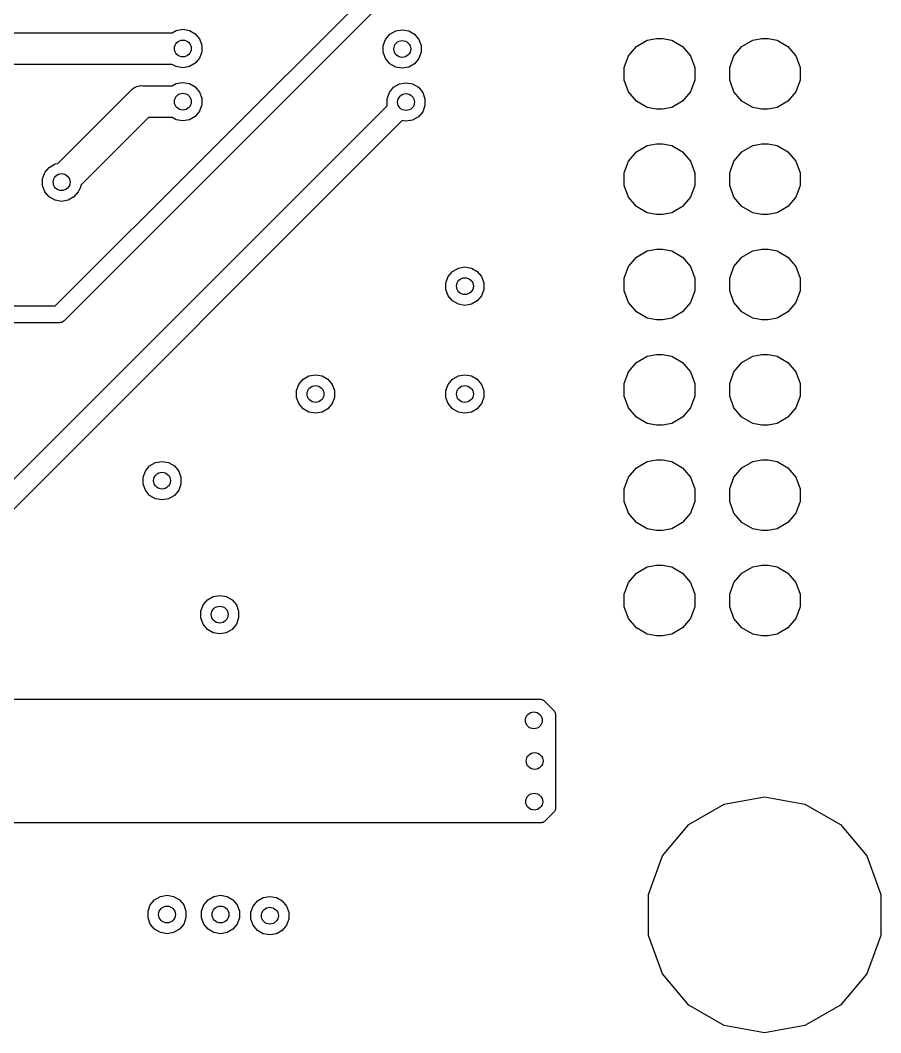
# Model space of a CAD drawing. Extents: x 91.5 to 190.2, y -113.9 to -59.9.
# Drawn here: x 169.48 to 190.22, y -113.85 to -89.44 of the extents above; entities that cross this region are included whole.
import ezdxf

# ---------------------------------------------------------------- set-up
doc = ezdxf.new("R2010")
doc.units = 0
doc.header["$MEASUREMENT"] = 0
doc.layers.add('BLACK', color=7, linetype='CONTINUOUS')

msp = doc.modelspace()

# ---------------------------------------------------------------- linework, layer by layer
at = {"layer": 'BLACK', "linetype": 'CONTINUOUS'}
for p, q in [((170.327, -96.3254), (177.94, -88.7126)), ((178.174, -89.0532), (170.561, -96.666)), ((168.355, -89.739), (173.146, -89.739)), ((173.146, -89.739), (173.241, -89.6837)), ((173.241, -89.6837), (173.4, -89.6557)), ((173.4, -89.6557), (173.559, -89.6837)), ((173.559, -89.6837), (173.698, -89.7644)), ((173.698, -89.7644), (173.802, -89.8879)), ((178.288, -89.8979), (178.392, -89.7744)), ((178.392, -89.7744), (178.531, -89.6937)), ((178.531, -89.6937), (178.69, -89.6657)), ((178.69, -89.6657), (178.849, -89.6937)), ((178.849, -89.6937), (178.988, -89.7744)), ((178.988, -89.7744), (179.092, -89.8979)), ((173.802, -89.8879), (173.857, -90.0394)), ((173.857, -90.0394), (173.857, -90.2006)), ((178.233, -90.0494), (178.288, -89.8979)), ((178.233, -90.2106), (178.233, -90.0494)), ((179.092, -89.8979), (179.147, -90.0494)), ((179.147, -90.0494), (179.147, -90.2106)), ((184.143, -90.2984), (184.335, -90.0688)), ((184.335, -90.0688), (184.595, -89.9189)), ((184.595, -89.9189), (184.816, -89.88)), ((184.816, -89.88), (184.964, -89.88)), ((184.964, -89.88), (185.185, -89.9189)), ((185.185, -89.9189), (185.445, -90.0688)), ((185.445, -90.0688), (185.637, -90.2984)), ((186.683, -90.2984), (186.875, -90.0688)), ((186.875, -90.0688), (187.135, -89.9189)), ((187.135, -89.9189), (187.356, -89.88)), ((187.356, -89.88), (187.504, -89.88)), ((187.504, -89.88), (187.725, -89.9189)), ((187.725, -89.9189), (187.985, -90.0688)), ((187.985, -90.0688), (188.177, -90.2984)), ((173.857, -90.2006), (173.802, -90.3521)), ((178.288, -90.3621), (178.233, -90.2106)), ((179.147, -90.2106), (179.092, -90.3621)), ((184.04, -90.5801), (184.143, -90.2984)), ((185.637, -90.2984), (185.74, -90.5801)), ((186.58, -90.5801), (186.683, -90.2984)), ((188.177, -90.2984), (188.28, -90.5801)), ((173.146, -90.501), (168.481, -90.501)), ((173.241, -90.5563), (173.146, -90.501)), ((173.4, -90.5843), (173.241, -90.5563)), ((173.559, -90.5563), (173.4, -90.5843)), ((173.698, -90.4756), (173.559, -90.5563)), ((173.802, -90.3521), (173.698, -90.4756)), ((178.392, -90.4856), (178.288, -90.3621)), ((178.531, -90.5663), (178.392, -90.4856)), ((178.69, -90.5943), (178.531, -90.5663)), ((178.849, -90.5663), (178.69, -90.5943)), ((178.988, -90.4856), (178.849, -90.5663)), ((179.092, -90.3621), (178.988, -90.4856)), ((184.04, -90.8799), (184.04, -90.5801)), ((185.74, -90.5801), (185.74, -90.8799)), ((186.58, -90.8799), (186.58, -90.5801)), ((188.28, -90.5801), (188.28, -90.8799)), ((172.215, -91.0784), (172.256, -91.0494)), ((172.256, -91.0494), (172.273, -91.045)), ((172.273, -91.045), (172.288, -91.0365)), ((172.288, -91.0365), (172.337, -91.0277)), ((172.337, -91.0277), (172.386, -91.0146)), ((172.386, -91.0146), (172.437, -91.019)), ((172.437, -91.019), (173.146, -91.019)), ((173.146, -91.019), (173.241, -90.9637)), ((173.241, -90.9637), (173.4, -90.9357)), ((173.4, -90.9357), (173.559, -90.9637)), ((173.559, -90.9637), (173.698, -91.0444)), ((173.698, -91.0444), (173.802, -91.1679)), ((178.378, -91.1779), (178.482, -91.0544)), ((178.482, -91.0544), (178.621, -90.9737)), ((178.621, -90.9737), (178.78, -90.9457)), ((178.78, -90.9457), (178.939, -90.9737)), ((178.939, -90.9737), (179.078, -91.0544)), ((179.078, -91.0544), (179.182, -91.1779)), ((184.143, -91.1616), (184.04, -90.8799)), ((185.74, -90.8799), (185.637, -91.1616)), ((186.683, -91.1616), (186.58, -90.8799)), ((188.28, -90.8799), (188.177, -91.1616)), ((170.389, -92.8917), (172.139, -91.1424)), ((172.139, -91.1424), (172.171, -91.1036)), ((172.171, -91.1036), (172.215, -91.0784)), ((173.802, -91.1679), (173.857, -91.3194)), ((178.323, -91.3294), (178.378, -91.1779)), ((179.182, -91.1779), (179.237, -91.3294)), ((184.335, -91.3912), (184.143, -91.1616)), ((185.637, -91.1616), (185.445, -91.3912)), ((186.875, -91.3912), (186.683, -91.1616)), ((188.177, -91.1616), (187.985, -91.3912)), ((161.155, -108.676), (178.327, -91.5034)), ((173.857, -91.4806), (173.802, -91.6321)), ((173.857, -91.3194), (173.857, -91.4806)), ((178.323, -91.4906), (178.323, -91.3294)), ((178.327, -91.5034), (178.323, -91.4906)), ((179.237, -91.4906), (179.182, -91.6421)), ((179.237, -91.3294), (179.237, -91.4906)), ((184.595, -91.5411), (184.335, -91.3912)), ((184.816, -91.58), (184.595, -91.5411)), ((185.185, -91.5411), (184.964, -91.58)), ((185.445, -91.3912), (185.185, -91.5411)), ((187.135, -91.5411), (186.875, -91.3912)), ((187.356, -91.58), (187.135, -91.5411)), ((187.725, -91.5411), (187.504, -91.58)), ((187.985, -91.3912), (187.725, -91.5411)), ((172.578, -91.781), (170.944, -93.4152)), ((173.146, -91.781), (172.578, -91.781)), ((173.241, -91.8363), (173.146, -91.781)), ((173.698, -91.7556), (173.559, -91.8363)), ((173.802, -91.6321), (173.698, -91.7556)), ((179.078, -91.7656), (178.939, -91.8463)), ((179.182, -91.6421), (179.078, -91.7656)), ((184.964, -91.58), (184.816, -91.58)), ((187.504, -91.58), (187.356, -91.58)), ((178.691, -91.8585), (161.447, -109.102)), ((173.4, -91.8643), (173.241, -91.8363)), ((173.559, -91.8363), (173.4, -91.8643)), ((178.78, -91.8743), (178.691, -91.8585)), ((178.939, -91.8463), (178.78, -91.8743)), ((184.335, -92.6088), (184.595, -92.4589)), ((184.595, -92.4589), (184.816, -92.42)), ((184.816, -92.42), (184.964, -92.42)), ((184.964, -92.42), (185.185, -92.4589)), ((185.185, -92.4589), (185.445, -92.6088)), ((186.875, -92.6088), (187.135, -92.4589)), ((187.135, -92.4589), (187.356, -92.42)), ((187.356, -92.42), (187.504, -92.42)), ((187.504, -92.42), (187.725, -92.4589)), ((187.725, -92.4589), (187.985, -92.6088)), ((184.143, -92.8384), (184.335, -92.6088)), ((185.445, -92.6088), (185.637, -92.8384)), ((186.683, -92.8384), (186.875, -92.6088)), ((187.985, -92.6088), (188.177, -92.8384)), ((170.078, -93.1079), (170.182, -92.9844)), ((170.182, -92.9844), (170.321, -92.9037)), ((170.321, -92.9037), (170.389, -92.8917)), ((184.04, -93.1201), (184.143, -92.8384)), ((185.637, -92.8384), (185.74, -93.1201)), ((186.58, -93.1201), (186.683, -92.8384)), ((188.177, -92.8384), (188.28, -93.1201)), ((170.023, -93.2594), (170.078, -93.1079)), ((170.023, -93.4206), (170.023, -93.2594)), ((184.04, -93.4199), (184.04, -93.1201)), ((185.74, -93.1201), (185.74, -93.4199)), ((186.58, -93.4199), (186.58, -93.1201)), ((188.28, -93.1201), (188.28, -93.4199)), ((170.078, -93.5721), (170.023, -93.4206)), ((170.934, -93.4723), (170.893, -93.5434)), ((170.944, -93.4152), (170.934, -93.4723)), ((184.143, -93.7016), (184.04, -93.4199)), ((185.74, -93.4199), (185.637, -93.7016)), ((186.683, -93.7016), (186.58, -93.4199)), ((188.28, -93.4199), (188.177, -93.7016)), ((170.182, -93.6956), (170.078, -93.5721)), ((170.321, -93.7763), (170.182, -93.6956)), ((170.778, -93.6956), (170.639, -93.7763)), ((170.882, -93.5721), (170.778, -93.6956)), ((170.893, -93.5434), (170.882, -93.5721)), ((184.335, -93.9312), (184.143, -93.7016)), ((185.637, -93.7016), (185.445, -93.9312)), ((186.875, -93.9312), (186.683, -93.7016)), ((188.177, -93.7016), (187.985, -93.9312)), ((170.48, -93.8043), (170.321, -93.7763)), ((170.639, -93.7763), (170.48, -93.8043)), ((184.595, -94.0811), (184.335, -93.9312)), ((185.445, -93.9312), (185.185, -94.0811)), ((187.135, -94.0811), (186.875, -93.9312)), ((187.985, -93.9312), (187.725, -94.0811)), ((184.816, -94.12), (184.595, -94.0811)), ((184.964, -94.12), (184.816, -94.12)), ((185.185, -94.0811), (184.964, -94.12)), ((187.356, -94.12), (187.135, -94.0811)), ((187.504, -94.12), (187.356, -94.12)), ((187.725, -94.0811), (187.504, -94.12)), ((184.595, -94.9989), (184.816, -94.96)), ((184.816, -94.96), (184.964, -94.96)), ((184.964, -94.96), (185.185, -94.9989)), ((187.135, -94.9989), (187.356, -94.96)), ((187.356, -94.96), (187.504, -94.96)), ((187.504, -94.96), (187.725, -94.9989)), ((184.143, -95.3784), (184.335, -95.1488)), ((184.335, -95.1488), (184.595, -94.9989)), ((185.185, -94.9989), (185.445, -95.1488)), ((185.445, -95.1488), (185.637, -95.3784)), ((186.683, -95.3784), (186.875, -95.1488)), ((186.875, -95.1488), (187.135, -94.9989)), ((187.725, -94.9989), (187.985, -95.1488)), ((187.985, -95.1488), (188.177, -95.3784)), ((179.902, -95.4944), (180.041, -95.4137)), ((180.041, -95.4137), (180.2, -95.3857)), ((180.2, -95.3857), (180.359, -95.4137)), ((180.359, -95.4137), (180.498, -95.4944)), ((184.04, -95.6601), (184.143, -95.3784)), ((185.637, -95.3784), (185.74, -95.6601)), ((186.58, -95.6601), (186.683, -95.3784)), ((188.177, -95.3784), (188.28, -95.6601)), ((179.743, -95.7694), (179.798, -95.6179)), ((179.798, -95.6179), (179.902, -95.4944)), ((180.498, -95.4944), (180.602, -95.6179)), ((180.602, -95.6179), (180.657, -95.7694)), ((184.04, -95.9599), (184.04, -95.6601)), ((185.74, -95.6601), (185.74, -95.9599)), ((186.58, -95.9599), (186.58, -95.6601)), ((188.28, -95.6601), (188.28, -95.9599)), ((179.743, -95.9306), (179.743, -95.7694)), ((179.798, -96.0821), (179.743, -95.9306)), ((180.657, -95.9306), (180.602, -96.0821)), ((180.657, -95.7694), (180.657, -95.9306)), ((179.902, -96.2056), (179.798, -96.0821)), ((180.602, -96.0821), (180.498, -96.2056)), ((184.143, -96.2416), (184.04, -95.9599)), ((185.74, -95.9599), (185.637, -96.2416)), ((186.683, -96.2416), (186.58, -95.9599)), ((188.28, -95.9599), (188.177, -96.2416)), ((168.932, -96.3254), (170.327, -96.3254)), ((180.041, -96.2863), (179.902, -96.2056)), ((180.2, -96.3143), (180.041, -96.2863)), ((180.359, -96.2863), (180.2, -96.3143)), ((180.498, -96.2056), (180.359, -96.2863)), ((184.335, -96.4712), (184.143, -96.2416)), ((185.637, -96.2416), (185.445, -96.4712)), ((186.875, -96.4712), (186.683, -96.2416)), ((188.177, -96.2416), (187.985, -96.4712)), ((170.561, -96.666), (170.544, -96.6866)), ((184.595, -96.6211), (184.335, -96.4712)), ((184.816, -96.66), (184.595, -96.6211)), ((184.964, -96.66), (184.816, -96.66)), ((185.185, -96.6211), (184.964, -96.66)), ((185.445, -96.4712), (185.185, -96.6211)), ((187.135, -96.6211), (186.875, -96.4712)), ((187.356, -96.66), (187.135, -96.6211)), ((187.504, -96.66), (187.356, -96.66)), ((187.725, -96.6211), (187.504, -96.66)), ((187.985, -96.4712), (187.725, -96.6211)), ((170.403, -96.7318), (168.932, -96.7318)), ((170.429, -96.7341), (170.403, -96.7318)), ((170.455, -96.7271), (170.429, -96.7341)), ((170.482, -96.7225), (170.455, -96.7271)), ((170.49, -96.7179), (170.482, -96.7225)), ((170.499, -96.7156), (170.49, -96.7179)), ((170.521, -96.7001), (170.499, -96.7156)), ((170.544, -96.6866), (170.521, -96.7001)), ((184.335, -97.6888), (184.595, -97.5389)), ((184.595, -97.5389), (184.816, -97.5)), ((184.816, -97.5), (184.964, -97.5)), ((184.964, -97.5), (185.185, -97.5389)), ((185.185, -97.5389), (185.445, -97.6888)), ((186.875, -97.6888), (187.135, -97.5389)), ((187.135, -97.5389), (187.356, -97.5)), ((187.356, -97.5), (187.504, -97.5)), ((187.504, -97.5), (187.725, -97.5389)), ((187.725, -97.5389), (187.985, -97.6888)), ((184.143, -97.9184), (184.335, -97.6888)), ((185.445, -97.6888), (185.637, -97.9184)), ((186.683, -97.9184), (186.875, -97.6888)), ((187.985, -97.6888), (188.177, -97.9184)), ((176.198, -98.2179), (176.302, -98.0944)), ((176.302, -98.0944), (176.441, -98.0137)), ((176.441, -98.0137), (176.6, -97.9857)), ((176.6, -97.9857), (176.759, -98.0137)), ((176.759, -98.0137), (176.898, -98.0944)), ((176.898, -98.0944), (177.002, -98.2179)), ((179.798, -98.2179), (179.902, -98.0944)), ((179.902, -98.0944), (180.041, -98.0137)), ((180.041, -98.0137), (180.2, -97.9857)), ((180.2, -97.9857), (180.359, -98.0137)), ((180.359, -98.0137), (180.498, -98.0944)), ((180.498, -98.0944), (180.602, -98.2179)), ((184.04, -98.2001), (184.143, -97.9184)), ((185.637, -97.9184), (185.74, -98.2001)), ((186.58, -98.2001), (186.683, -97.9184)), ((188.177, -97.9184), (188.28, -98.2001)), ((176.143, -98.3694), (176.198, -98.2179)), ((176.143, -98.5306), (176.143, -98.3694)), ((177.002, -98.2179), (177.057, -98.3694)), ((177.057, -98.3694), (177.057, -98.5306)), ((179.743, -98.3694), (179.798, -98.2179)), ((179.743, -98.5306), (179.743, -98.3694)), ((180.602, -98.2179), (180.657, -98.3694)), ((180.657, -98.3694), (180.657, -98.5306)), ((184.04, -98.4999), (184.04, -98.2001)), ((185.74, -98.2001), (185.74, -98.4999)), ((186.58, -98.4999), (186.58, -98.2001)), ((188.28, -98.2001), (188.28, -98.4999)), ((176.198, -98.6821), (176.143, -98.5306)), ((177.057, -98.5306), (177.002, -98.6821)), ((179.798, -98.6821), (179.743, -98.5306)), ((180.657, -98.5306), (180.602, -98.6821)), ((184.143, -98.7816), (184.04, -98.4999)), ((185.74, -98.4999), (185.637, -98.7816)), ((186.683, -98.7816), (186.58, -98.4999)), ((188.28, -98.4999), (188.177, -98.7816)), ((176.302, -98.8056), (176.198, -98.6821)), ((176.441, -98.8863), (176.302, -98.8056)), ((176.898, -98.8056), (176.759, -98.8863)), ((177.002, -98.6821), (176.898, -98.8056)), ((179.902, -98.8056), (179.798, -98.6821)), ((180.041, -98.8863), (179.902, -98.8056)), ((180.498, -98.8056), (180.359, -98.8863)), ((180.602, -98.6821), (180.498, -98.8056)), ((184.335, -99.0112), (184.143, -98.7816)), ((185.637, -98.7816), (185.445, -99.0112)), ((186.875, -99.0112), (186.683, -98.7816)), ((188.177, -98.7816), (187.985, -99.0112)), ((176.6, -98.9143), (176.441, -98.8863)), ((176.759, -98.8863), (176.6, -98.9143)), ((180.2, -98.9143), (180.041, -98.8863)), ((180.359, -98.8863), (180.2, -98.9143)), ((184.595, -99.1611), (184.335, -99.0112)), ((185.445, -99.0112), (185.185, -99.1611)), ((187.135, -99.1611), (186.875, -99.0112)), ((187.985, -99.0112), (187.725, -99.1611)), ((184.816, -99.2), (184.595, -99.1611)), ((184.964, -99.2), (184.816, -99.2)), ((185.185, -99.1611), (184.964, -99.2)), ((187.356, -99.2), (187.135, -99.1611)), ((187.504, -99.2), (187.356, -99.2)), ((187.725, -99.1611), (187.504, -99.2)), ((172.602, -100.184), (172.741, -100.104)), ((172.741, -100.104), (172.9, -100.076)), ((172.9, -100.076), (173.059, -100.104)), ((173.059, -100.104), (173.198, -100.184)), ((184.335, -100.229), (184.595, -100.079)), ((184.595, -100.079), (184.816, -100.04)), ((184.816, -100.04), (184.964, -100.04)), ((184.964, -100.04), (185.185, -100.079)), ((185.185, -100.079), (185.445, -100.229)), ((186.875, -100.229), (187.135, -100.079)), ((187.135, -100.079), (187.356, -100.04)), ((187.356, -100.04), (187.504, -100.04)), ((187.504, -100.04), (187.725, -100.079)), ((187.725, -100.079), (187.985, -100.229)), ((172.443, -100.459), (172.498, -100.308)), ((172.498, -100.308), (172.602, -100.184)), ((173.198, -100.184), (173.302, -100.308)), ((173.302, -100.308), (173.357, -100.459)), ((184.143, -100.458), (184.335, -100.229)), ((185.445, -100.229), (185.637, -100.458)), ((186.683, -100.458), (186.875, -100.229)), ((187.985, -100.229), (188.177, -100.458)), ((172.443, -100.621), (172.443, -100.459)), ((173.357, -100.459), (173.357, -100.621)), ((184.04, -100.74), (184.143, -100.458)), ((185.637, -100.458), (185.74, -100.74)), ((186.58, -100.74), (186.683, -100.458)), ((188.177, -100.458), (188.28, -100.74)), ((172.498, -100.772), (172.443, -100.621)), ((172.602, -100.896), (172.498, -100.772)), ((173.302, -100.772), (173.198, -100.896)), ((173.357, -100.621), (173.302, -100.772)), ((184.04, -101.04), (184.04, -100.74)), ((185.74, -100.74), (185.74, -101.04)), ((186.58, -101.04), (186.58, -100.74)), ((188.28, -100.74), (188.28, -101.04)), ((172.741, -100.976), (172.602, -100.896)), ((172.9, -101.004), (172.741, -100.976)), ((173.059, -100.976), (172.9, -101.004)), ((173.198, -100.896), (173.059, -100.976)), ((184.143, -101.322), (184.04, -101.04)), ((185.74, -101.04), (185.637, -101.322)), ((186.683, -101.322), (186.58, -101.04)), ((188.28, -101.04), (188.177, -101.322)), ((184.335, -101.551), (184.143, -101.322)), ((185.637, -101.322), (185.445, -101.551)), ((186.875, -101.551), (186.683, -101.322)), ((188.177, -101.322), (187.985, -101.551)), ((184.595, -101.701), (184.335, -101.551)), ((185.445, -101.551), (185.185, -101.701)), ((187.135, -101.701), (186.875, -101.551)), ((187.985, -101.551), (187.725, -101.701)), ((184.816, -101.74), (184.595, -101.701)), ((184.964, -101.74), (184.816, -101.74)), ((185.185, -101.701), (184.964, -101.74)), ((187.356, -101.74), (187.135, -101.701)), ((187.504, -101.74), (187.356, -101.74)), ((187.725, -101.701), (187.504, -101.74)), ((184.143, -102.998), (184.335, -102.769)), ((184.335, -102.769), (184.595, -102.619)), ((184.595, -102.619), (184.816, -102.58)), ((184.816, -102.58), (184.964, -102.58)), ((184.964, -102.58), (185.185, -102.619)), ((185.185, -102.619), (185.445, -102.769)), ((185.445, -102.769), (185.637, -102.998)), ((186.683, -102.998), (186.875, -102.769)), ((186.875, -102.769), (187.135, -102.619)), ((187.135, -102.619), (187.356, -102.58)), ((187.356, -102.58), (187.504, -102.58)), ((187.504, -102.58), (187.725, -102.619)), ((187.725, -102.619), (187.985, -102.769)), ((187.985, -102.769), (188.177, -102.998)), ((184.04, -103.28), (184.143, -102.998)), ((185.637, -102.998), (185.74, -103.28)), ((186.58, -103.28), (186.683, -102.998)), ((188.177, -102.998), (188.28, -103.28)), ((173.888, -103.538), (173.992, -103.414)), ((173.992, -103.414), (174.131, -103.334)), ((174.131, -103.334), (174.29, -103.306)), ((174.29, -103.306), (174.449, -103.334)), ((174.449, -103.334), (174.588, -103.414)), ((174.588, -103.414), (174.692, -103.538)), ((184.04, -103.58), (184.04, -103.28)), ((185.74, -103.28), (185.74, -103.58)), ((186.58, -103.58), (186.58, -103.28)), ((188.28, -103.28), (188.28, -103.58)), ((173.833, -103.689), (173.888, -103.538)), ((173.833, -103.851), (173.833, -103.689)), ((174.692, -103.538), (174.747, -103.689)), ((174.747, -103.689), (174.747, -103.851)), ((184.143, -103.862), (184.04, -103.58)), ((185.74, -103.58), (185.637, -103.862)), ((186.683, -103.862), (186.58, -103.58)), ((188.28, -103.58), (188.177, -103.862)), ((173.888, -104.002), (173.833, -103.851)), ((173.992, -104.126), (173.888, -104.002)), ((174.692, -104.002), (174.588, -104.126)), ((174.747, -103.851), (174.692, -104.002)), ((184.335, -104.091), (184.143, -103.862)), ((185.637, -103.862), (185.445, -104.091)), ((186.875, -104.091), (186.683, -103.862)), ((188.177, -103.862), (187.985, -104.091)), ((174.131, -104.206), (173.992, -104.126)), ((174.29, -104.234), (174.131, -104.206)), ((174.449, -104.206), (174.29, -104.234)), ((174.588, -104.126), (174.449, -104.206)), ((184.595, -104.241), (184.335, -104.091)), ((184.816, -104.28), (184.595, -104.241)), ((185.185, -104.241), (184.964, -104.28)), ((185.445, -104.091), (185.185, -104.241)), ((187.135, -104.241), (186.875, -104.091)), ((187.356, -104.28), (187.135, -104.241)), ((187.725, -104.241), (187.504, -104.28)), ((187.985, -104.091), (187.725, -104.241)), ((184.964, -104.28), (184.816, -104.28)), ((187.504, -104.28), (187.356, -104.28)), ((166.573, -105.81), (182.017, -105.81)), ((182.017, -105.81), (182.023, -105.811)), ((182.023, -105.811), (182.028, -105.81)), ((182.028, -105.81), (182.044, -105.815)), ((182.044, -105.815), (182.061, -105.818)), ((182.061, -105.818), (182.066, -105.82)), ((182.066, -105.82), (182.071, -105.822)), ((182.071, -105.822), (182.085, -105.831)), ((182.085, -105.831), (182.099, -105.84)), ((182.099, -105.84), (182.103, -105.844)), ((182.103, -105.844), (182.107, -105.847)), ((182.107, -105.847), (182.343, -106.083)), ((182.343, -106.083), (182.346, -106.087)), ((182.346, -106.087), (182.35, -106.091)), ((182.35, -106.091), (182.359, -106.105)), ((182.359, -106.105), (182.368, -106.119)), ((182.368, -106.119), (182.37, -106.124)), ((182.37, -106.124), (182.372, -106.129)), ((182.372, -106.129), (182.375, -106.146)), ((182.375, -106.146), (182.38, -106.162)), ((182.38, -106.162), (182.379, -106.167)), ((182.379, -106.167), (182.38, -106.173)), ((182.38, -106.173), (182.38, -108.447)), ((185.592, -108.832), (186.448, -108.338)), ((186.448, -108.338), (187.42, -108.167)), ((187.42, -108.167), (188.392, -108.338)), ((188.392, -108.338), (189.248, -108.832)), ((182.343, -108.537), (182.127, -108.753)), ((182.346, -108.533), (182.343, -108.537)), ((182.35, -108.529), (182.346, -108.533)), ((182.359, -108.515), (182.35, -108.529)), ((182.368, -108.501), (182.359, -108.515)), ((182.37, -108.496), (182.368, -108.501)), ((182.372, -108.491), (182.37, -108.496)), ((182.375, -108.474), (182.372, -108.491)), ((182.38, -108.458), (182.375, -108.474)), ((182.38, -108.447), (182.379, -108.453)), ((182.379, -108.453), (182.38, -108.458)), ((182.037, -108.79), (166.583, -108.79)), ((182.043, -108.789), (182.037, -108.79)), ((182.048, -108.79), (182.043, -108.789)), ((182.064, -108.785), (182.048, -108.79)), ((182.081, -108.782), (182.064, -108.785)), ((182.086, -108.78), (182.081, -108.782)), ((182.091, -108.778), (182.086, -108.78)), ((182.105, -108.769), (182.091, -108.778)), ((182.119, -108.76), (182.105, -108.769)), ((182.123, -108.756), (182.119, -108.76)), ((182.127, -108.753), (182.123, -108.756)), ((184.958, -109.588), (185.592, -108.832)), ((189.248, -108.832), (189.882, -109.588)), ((184.62, -110.516), (184.958, -109.588)), ((189.882, -109.588), (190.22, -110.516)), ((172.722, -110.644), (172.861, -110.564)), ((172.861, -110.564), (173.02, -110.536)), ((173.02, -110.536), (173.179, -110.564)), ((173.179, -110.564), (173.318, -110.644)), ((174.012, -110.644), (174.151, -110.564)), ((174.151, -110.564), (174.31, -110.536)), ((174.31, -110.536), (174.469, -110.564)), ((174.469, -110.564), (174.608, -110.644)), ((175.202, -110.674), (175.341, -110.594)), ((175.341, -110.594), (175.5, -110.566)), ((175.5, -110.566), (175.659, -110.594)), ((175.659, -110.594), (175.798, -110.674)), ((184.62, -111.504), (184.62, -110.516)), ((190.22, -110.516), (190.22, -111.504)), ((172.563, -110.919), (172.618, -110.768)), ((172.618, -110.768), (172.722, -110.644)), ((173.318, -110.644), (173.422, -110.768)), ((173.422, -110.768), (173.477, -110.919)), ((173.853, -110.919), (173.908, -110.768)), ((173.908, -110.768), (174.012, -110.644)), ((174.608, -110.644), (174.712, -110.768)), ((174.712, -110.768), (174.767, -110.919)), ((175.043, -110.949), (175.098, -110.798)), ((175.098, -110.798), (175.202, -110.674)), ((175.798, -110.674), (175.902, -110.798)), ((175.902, -110.798), (175.957, -110.949)), ((172.563, -111.081), (172.563, -110.919)), ((172.618, -111.232), (172.563, -111.081)), ((173.477, -111.081), (173.422, -111.232)), ((173.477, -110.919), (173.477, -111.081)), ((173.853, -111.081), (173.853, -110.919)), ((173.908, -111.232), (173.853, -111.081)), ((174.767, -111.081), (174.712, -111.232)), ((174.767, -110.919), (174.767, -111.081)), ((175.043, -111.111), (175.043, -110.949)), ((175.957, -110.949), (175.957, -111.111)), ((172.722, -111.356), (172.618, -111.232)), ((173.422, -111.232), (173.318, -111.356)), ((174.012, -111.356), (173.908, -111.232)), ((174.712, -111.232), (174.608, -111.356)), ((175.098, -111.262), (175.043, -111.111)), ((175.202, -111.386), (175.098, -111.262)), ((175.902, -111.262), (175.798, -111.386)), ((175.957, -111.111), (175.902, -111.262)), ((172.861, -111.436), (172.722, -111.356)), ((173.02, -111.464), (172.861, -111.436)), ((173.179, -111.436), (173.02, -111.464)), ((173.318, -111.356), (173.179, -111.436)), ((174.151, -111.436), (174.012, -111.356)), ((174.31, -111.464), (174.151, -111.436)), ((174.469, -111.436), (174.31, -111.464)), ((174.608, -111.356), (174.469, -111.436)), ((175.341, -111.466), (175.202, -111.386)), ((175.5, -111.494), (175.341, -111.466)), ((175.659, -111.466), (175.5, -111.494)), ((175.798, -111.386), (175.659, -111.466)), ((184.958, -112.432), (184.62, -111.504)), ((190.22, -111.504), (189.882, -112.432)), ((185.592, -113.188), (184.958, -112.432)), ((189.882, -112.432), (189.248, -113.188)), ((186.448, -113.682), (185.592, -113.188)), ((189.248, -113.188), (188.392, -113.682)), ((187.42, -113.853), (186.448, -113.682)), ((188.392, -113.682), (187.42, -113.853))]:
    msp.add_line(p, q, dxfattribs=at)
at = {"layer": 'BLACK'}
for centre in [(173.4, -90.12), (178.69, -90.13), (173.4, -91.4), (178.78, -91.41), (170.48, -93.34), (180.2, -95.85), (176.6, -98.45), (180.2, -98.45), (172.9, -100.54), (174.29, -103.77), (181.86, -106.32), (181.88, -107.3), (181.87, -108.28), (173.02, -111), (174.31, -111), (175.5, -111.03)]:
    msp.add_circle(centre, 0.2032, dxfattribs=at)

doc.saveas('drawing.dxf')
